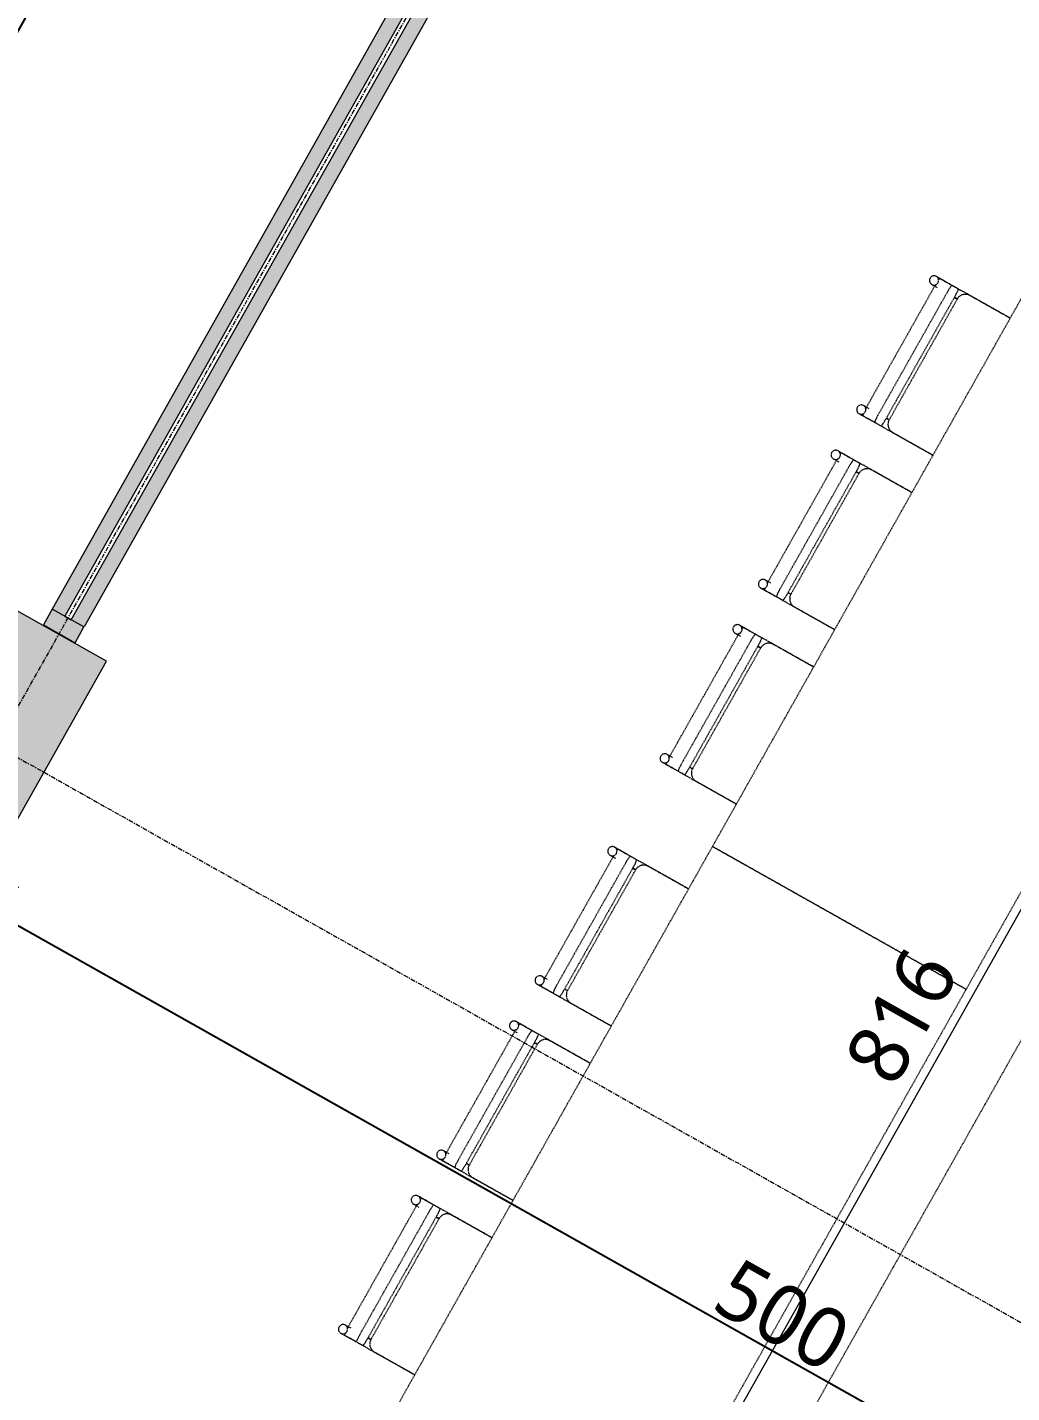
# Model space of a CAD drawing. Header units: millimetres. Extents: x 139864 to 546726, y 40253 to 3921401762.
# Drawn here: x 291846 to 294550, y 64397 to 68148 of the extents above; entities that cross this region are included whole.
import ezdxf

# ---------------------------------------------------------------- set-up
doc = ezdxf.new("R2010")
doc.units = ezdxf.units.MM
for name, pattern in [('Caché', [3, 2, -1]), ('Centre', [12.5, 2.5, -1.875, 6.25, -1.875]), ('Ligne de quadrillage', [22.225, 12.7, -3.175, 3.175, -3.175])]:
    doc.linetypes.add(name, pattern=pattern)
for name, color, linetype, lineweight in [('AS-20_AXES-ET-FILES', 12, 'Centre', 9), ('AS-22_MOYEN', 3, 'Continuous', 13), ('AS-23_FIN', 2, 'Continuous', 9), ('AS-24_TRES-FIN', 9, 'Continuous', 9), ('AS-26_STRUCTURE-BETON', 6, 'Continuous', 13), ('AS-30_COTE-1', 1, 'Continuous', 5), ('AS-40_MOBILIER', 9, 'Continuous', 9)]:
    doc.layers.add(name, color=color, linetype=linetype, lineweight=lineweight)
doc.styles.add('Trebuchet MS_2', font='trebuc.ttf', dxfattribs={"height": 165})
doc.dimstyles.new('Cotes_linéaires', dxfattribs={"dimscale": 304.8, "dimtxt": 170.1069, "dimasz": 0.615157, "dimexe": 0.492126, "dimexo": 0.0625, "dimgap": 0.049213, "dimtad": 1, "dimdec": 0, "dimlfac": 0.1, "dimzin": 0, "dimdsep": 46, "dimtxsty": 'Trebuchet MS_2', "dimblk1": 'OBLIQUE', "dimblk2": 'OBLIQUE', "dimsah": 1, "dimcen": 0.09, "dimdle": 0.246063, "dimazin": 0, "dimtfac": 1, "dimtdec": 4, "dimtix": 1, "dimtmove": 0, "dimatfit": 3, "dimfxl": 0, "dimtvp": 1, "dimtolj": 1, "dimtzin": 0, "dimarcsym": 0})

# ---------------------------------------------------------------- blocks, each defined once
blk = doc.blocks.new('Table de réunion - 01 - 20 personnes-9836185-12_ Niveau 12 -  BAT BUREAUX')
at = {"layer": 'AS-40_MOBILIER', "linetype": 'Caché'}
for p, q in [((-2416.2, 1133), (-2416.2, 1102.8)), ((-2390.8, 1115.1), (-2390.8, 1133)), ((-2009, 1133), (-2009, 1115.9)), ((-1983.6, 1102.8), (-1983.6, 1133)), ((-1866.2, 1133), (-1866.2, 1102.8)), ((-1840.8, 1115.1), (-1840.8, 1133)), ((-1459, 1133), (-1459, 1115.1)), ((-1433.6, 1102.8), (-1433.6, 1133)), ((-1316.2, 1133), (-1316.2, 1102.8)), ((-1290.8, 1115.1), (-1290.8, 1133)), ((-909, 1133), (-909, 1115.1)), ((-883.6, 1102.8), (-883.6, 1133)), ((-616.2, 1133), (-616.2, 1102.8)), ((-590.8, 1115.1), (-590.8, 1133)), ((-209, 1133), (-209, 1115.8)), ((-183.6, 1102.8), (-183.6, 1133)), ((-66.2, 1133), (-66.2, 1102.8)), ((-40.8, 1115.1), (-40.8, 1133)), ((341, 1133), (341, 1115.1)), ((366.4, 1102.8), (366.4, 1133)), ((483.8, 1133), (483.8, 1102.8)), ((509.2, 1115.1), (509.2, 1133)), ((891, 1133), (891, 1115.1)), ((916.4, 1102.8), (916.4, 1133)), ((-2415.9, 1121.4), (-2415.9, 1083.4)), ((-2415.9, 1100.3), (-2415.9, 1105.3)), ((-2390.5, 1123.6), (-2009.5, 1123.6)), ((-1984.1, 1083.4), (-1984.1, 1121.4)), ((-1983.9, 1105.6), (-1983.9, 1100)), ((-1865.9, 1121.4), (-1865.9, 1083.4)), ((-1865.9, 1100.3), (-1865.9, 1105.3)), ((-1840.5, 1123.6), (-1459.5, 1123.6)), ((-1434.1, 1083.4), (-1434.1, 1121.4)), ((-1433.9, 1105.6), (-1433.9, 1100)), ((-1315.9, 1121.4), (-1315.9, 1083.4)), ((-1315.9, 1100.3), (-1315.9, 1105.3)), ((-1290.5, 1123.6), (-909.5, 1123.6)), ((-884.1, 1083.4), (-884.1, 1121.4)), ((-883.9, 1105.6), (-883.9, 1100)), ((-615.9, 1121.4), (-615.9, 1083.4)), ((-615.9, 1100.3), (-615.9, 1105.3)), ((-590.5, 1123.6), (-209.5, 1123.6)), ((-184.1, 1083.4), (-184.1, 1121.4)), ((-183.9, 1105.6), (-183.9, 1100)), ((-65.9, 1121.4), (-65.9, 1083.4)), ((-65.9, 1100.3), (-65.9, 1105.3)), ((-40.5, 1123.6), (340.5, 1123.6)), ((365.9, 1083.4), (365.9, 1121.4)), ((366.1, 1105.6), (366.1, 1100)), ((484.1, 1121.4), (484.1, 1083.4)), ((484.1, 1100.3), (484.1, 1105.3)), ((509.5, 1123.6), (890.5, 1123.6)), ((915.9, 1083.4), (915.9, 1121.4)), ((916.1, 1105.6), (916.1, 1100)), ((-2416.2, 1052), (-2416.2, 900)), ((-2415.9, 1083.4), (-2415.9, 1063.5)), ((-2009.5, 1085.6), (-2390.5, 1085.6)), ((-2390.5, 1061.3), (-2009.5, 1061.3)), ((-2009.5, 1052.4), (-2390.5, 1052.4)), ((-1984.1, 1063.5), (-1984.1, 1083.4)), ((-1983.6, 900), (-1983.6, 1052)), ((-1866.2, 1052), (-1866.2, 900)), ((-1865.9, 1083.4), (-1865.9, 1063.5)), ((-1459.5, 1085.6), (-1840.5, 1085.6)), ((-1840.5, 1061.3), (-1459.5, 1061.3)), ((-1459.5, 1052.4), (-1840.5, 1052.4)), ((-1434.1, 1063.5), (-1434.1, 1083.4)), ((-1433.6, 900), (-1433.6, 1052)), ((-1316.2, 1052), (-1316.2, 900)), ((-1315.9, 1083.4), (-1315.9, 1063.5)), ((-909.5, 1085.6), (-1290.5, 1085.6)), ((-1290.5, 1061.3), (-909.5, 1061.3)), ((-909.5, 1052.4), (-1290.5, 1052.4)), ((-884.1, 1063.5), (-884.1, 1083.4)), ((-883.6, 900), (-883.6, 1052)), ((-616.2, 1052), (-616.2, 900)), ((-615.9, 1083.4), (-615.9, 1063.5)), ((-209.5, 1085.6), (-590.5, 1085.6)), ((-590.5, 1061.3), (-209.5, 1061.3)), ((-209.5, 1052.4), (-590.5, 1052.4)), ((-184.1, 1063.5), (-184.1, 1083.4)), ((-183.6, 900), (-183.6, 1052)), ((-66.2, 1052), (-66.2, 900)), ((-65.9, 1083.4), (-65.9, 1063.5)), ((340.5, 1085.6), (-40.5, 1085.6)), ((-40.5, 1061.3), (340.5, 1061.3)), ((340.5, 1052.4), (-40.5, 1052.4)), ((365.9, 1063.5), (365.9, 1083.4)), ((366.4, 900), (366.4, 1052)), ((483.8, 1052), (483.8, 900)), ((484.1, 1083.4), (484.1, 1063.5)), ((890.5, 1085.6), (509.5, 1085.6)), ((509.5, 1061.3), (890.5, 1061.3)), ((890.5, 1052.4), (509.5, 1052.4)), ((915.9, 1063.5), (915.9, 1083.4)), ((916.4, 900), (916.4, 1052)), ((-2415.9, 1027), (-2415.9, 900)), ((-1984.1, 900), (-1984.1, 1027)), ((-1865.9, 1027), (-1865.9, 900)), ((-1434.1, 900), (-1434.1, 1027)), ((-1315.9, 1027), (-1315.9, 900)), ((-884.1, 900), (-884.1, 1027)), ((-615.9, 1027), (-615.9, 900)), ((-184.1, 900), (-184.1, 1027)), ((-65.9, 1027), (-65.9, 900)), ((365.9, 900), (365.9, 1027)), ((484.1, 1027), (484.1, 900)), ((915.9, 900), (915.9, 1027)), ((-750, 900), (-2550, 900)), ((1050, 900), (-750, 900)), ((-750, 900), (-750, 100)), ((-750, 100), (-750, 900)), ((-2550, 100), (-750, 100)), ((-750, 100), (1050, 100)), ((-750, -100), (-2550, -100))]:
    blk.add_line(p, q, dxfattribs=at)
at = {"layer": 'AS-40_MOBILIER', "linetype": 'Caché', "flags": 128}
for points in [[(-2416.2, 1052), (-2416.2, 1054), (-2416.2, 1056.1), (-2416.2, 1058.1), (-2416.2, 1060.1), (-2416.2, 1062.1), (-2416.2, 1064.1), (-2416.2, 1066), (-2416.2, 1068), (-2416.2, 1069.9), (-2416.2, 1071.8), (-2416.2, 1073.6), (-2416.2, 1075.5), (-2416.2, 1077.2), (-2416.2, 1079), (-2416.2, 1080.7), (-2416.2, 1082.3), (-2416.2, 1084), (-2416.2, 1085.5), (-2416.2, 1087), (-2416.2, 1088.5), (-2416.2, 1089.8), (-2416.2, 1091.2), (-2416.2, 1092.4), (-2416.2, 1093.6), (-2416.2, 1094.8), (-2416.2, 1095.8), (-2416.2, 1096.8), (-2416.2, 1097.7), (-2416.2, 1098.6), (-2416.2, 1099.4), (-2416.2, 1100.1), (-2416.2, 1100.7), (-2416.2, 1101.2), (-2416.2, 1101.7), (-2416.2, 1102.1), (-2416.2, 1102.4), (-2416.2, 1102.6), (-2416.2, 1102.7), (-2416.2, 1102.8), (-2416.2, 1102.8)], [(-1983.6, 1102.8), (-1983.6, 1102.8), (-1983.6, 1102.6), (-1983.6, 1102.4), (-1983.6, 1102.2), (-1983.6, 1101.8), (-1983.6, 1101.4), (-1983.6, 1100.8), (-1983.6, 1100.2), (-1983.6, 1099.6), (-1983.6, 1098.8), (-1983.6, 1098), (-1983.6, 1097.1), (-1983.6, 1096.1), (-1983.6, 1095), (-1983.6, 1093.9), (-1983.6, 1092.8), (-1983.6, 1091.5), (-1983.6, 1090.2), (-1983.6, 1088.8), (-1983.6, 1087.4), (-1983.6, 1085.9), (-1983.6, 1084.4), (-1983.6, 1082.8), (-1983.6, 1081.1), (-1983.6, 1079.5), (-1983.6, 1077.7), (-1983.6, 1076), (-1983.6, 1074.1), (-1983.6, 1072.3), (-1983.6, 1070.4), (-1983.6, 1068.5), (-1983.6, 1066.6), (-1983.6, 1064.6), (-1983.6, 1062.6), (-1983.6, 1060.6), (-1983.6, 1058.6), (-1983.6, 1056.6), (-1983.6, 1054.6), (-1983.6, 1052.6), (-1983.6, 1052)], [(-1866.2, 1052), (-1866.2, 1054), (-1866.2, 1056.1), (-1866.2, 1058.1), (-1866.2, 1060.1), (-1866.2, 1062.1), (-1866.2, 1064.1), (-1866.2, 1066), (-1866.2, 1068), (-1866.2, 1069.9), (-1866.2, 1071.8), (-1866.2, 1073.6), (-1866.2, 1075.5), (-1866.2, 1077.2), (-1866.2, 1079), (-1866.2, 1080.7), (-1866.2, 1082.3), (-1866.2, 1084), (-1866.2, 1085.5), (-1866.2, 1087), (-1866.2, 1088.5), (-1866.2, 1089.8), (-1866.2, 1091.2), (-1866.2, 1092.4), (-1866.2, 1093.6), (-1866.2, 1094.8), (-1866.2, 1095.8), (-1866.2, 1096.8), (-1866.2, 1097.7), (-1866.2, 1098.6), (-1866.2, 1099.4), (-1866.2, 1100.1), (-1866.2, 1100.7), (-1866.2, 1101.2), (-1866.2, 1101.7), (-1866.2, 1102.1), (-1866.2, 1102.4), (-1866.2, 1102.6), (-1866.2, 1102.7), (-1866.2, 1102.8), (-1866.2, 1102.8)], [(-1433.6, 1102.8), (-1433.6, 1102.8), (-1433.6, 1102.6), (-1433.6, 1102.4), (-1433.6, 1102.2), (-1433.6, 1101.8), (-1433.6, 1101.4), (-1433.6, 1100.8), (-1433.6, 1100.2), (-1433.6, 1099.6), (-1433.6, 1098.8), (-1433.6, 1098), (-1433.6, 1097.1), (-1433.6, 1096.1), (-1433.6, 1095), (-1433.6, 1093.9), (-1433.6, 1092.8), (-1433.6, 1091.5), (-1433.6, 1090.2), (-1433.6, 1088.8), (-1433.6, 1087.4), (-1433.6, 1085.9), (-1433.6, 1084.4), (-1433.6, 1082.8), (-1433.6, 1081.1), (-1433.6, 1079.5), (-1433.6, 1077.7), (-1433.6, 1076), (-1433.6, 1074.1), (-1433.6, 1072.3), (-1433.6, 1070.4), (-1433.6, 1068.5), (-1433.6, 1066.6), (-1433.6, 1064.6), (-1433.6, 1062.6), (-1433.6, 1060.6), (-1433.6, 1058.6), (-1433.6, 1056.6), (-1433.6, 1054.6), (-1433.6, 1052.6), (-1433.6, 1052)], [(-1316.2, 1052), (-1316.2, 1054), (-1316.2, 1056.1), (-1316.2, 1058.1), (-1316.2, 1060.1), (-1316.2, 1062.1), (-1316.2, 1064.1), (-1316.2, 1066), (-1316.2, 1068), (-1316.2, 1069.9), (-1316.2, 1071.8), (-1316.2, 1073.6), (-1316.2, 1075.5), (-1316.2, 1077.2), (-1316.2, 1079), (-1316.2, 1080.7), (-1316.2, 1082.3), (-1316.2, 1084), (-1316.2, 1085.5), (-1316.2, 1087), (-1316.2, 1088.5), (-1316.2, 1089.8), (-1316.2, 1091.2), (-1316.2, 1092.4), (-1316.2, 1093.6), (-1316.2, 1094.8), (-1316.2, 1095.8), (-1316.2, 1096.8), (-1316.2, 1097.7), (-1316.2, 1098.6), (-1316.2, 1099.4), (-1316.2, 1100.1), (-1316.2, 1100.7), (-1316.2, 1101.2), (-1316.2, 1101.7), (-1316.2, 1102.1), (-1316.2, 1102.4), (-1316.2, 1102.6), (-1316.2, 1102.7), (-1316.2, 1102.8), (-1316.2, 1102.8)], [(-883.6, 1102.8), (-883.6, 1102.8), (-883.6, 1102.6), (-883.6, 1102.4), (-883.6, 1102.2), (-883.6, 1101.8), (-883.6, 1101.4), (-883.6, 1100.8), (-883.6, 1100.2), (-883.6, 1099.6), (-883.6, 1098.8), (-883.6, 1098), (-883.6, 1097.1), (-883.6, 1096.1), (-883.6, 1095), (-883.6, 1093.9), (-883.6, 1092.8), (-883.6, 1091.5), (-883.6, 1090.2), (-883.6, 1088.8), (-883.6, 1087.4), (-883.6, 1085.9), (-883.6, 1084.4), (-883.6, 1082.8), (-883.6, 1081.1), (-883.6, 1079.5), (-883.6, 1077.7), (-883.6, 1076), (-883.6, 1074.1), (-883.6, 1072.3), (-883.6, 1070.4), (-883.6, 1068.5), (-883.6, 1066.6), (-883.6, 1064.6), (-883.6, 1062.6), (-883.6, 1060.6), (-883.6, 1058.6), (-883.6, 1056.6), (-883.6, 1054.6), (-883.6, 1052.6), (-883.6, 1052)], [(-616.2, 1052), (-616.2, 1054), (-616.2, 1056.1), (-616.2, 1058.1), (-616.2, 1060.1), (-616.2, 1062.1), (-616.2, 1064.1), (-616.2, 1066), (-616.2, 1068), (-616.2, 1069.9), (-616.2, 1071.8), (-616.2, 1073.6), (-616.2, 1075.5), (-616.2, 1077.2), (-616.2, 1079), (-616.2, 1080.7), (-616.2, 1082.3), (-616.2, 1084), (-616.2, 1085.5), (-616.2, 1087), (-616.2, 1088.5), (-616.2, 1089.8), (-616.2, 1091.2), (-616.2, 1092.4), (-616.2, 1093.6), (-616.2, 1094.8), (-616.2, 1095.8), (-616.2, 1096.8), (-616.2, 1097.7), (-616.2, 1098.6), (-616.2, 1099.4), (-616.2, 1100.1), (-616.2, 1100.7), (-616.2, 1101.2), (-616.2, 1101.7), (-616.2, 1102.1), (-616.2, 1102.4), (-616.2, 1102.6), (-616.2, 1102.7), (-616.2, 1102.8), (-616.2, 1102.8)], [(-183.6, 1102.8), (-183.6, 1102.8), (-183.6, 1102.6), (-183.6, 1102.4), (-183.6, 1102.2), (-183.6, 1101.8), (-183.6, 1101.4), (-183.6, 1100.8), (-183.6, 1100.2), (-183.6, 1099.6), (-183.6, 1098.8), (-183.6, 1098), (-183.6, 1097.1), (-183.6, 1096.1), (-183.6, 1095), (-183.6, 1093.9), (-183.6, 1092.8), (-183.6, 1091.5), (-183.6, 1090.2), (-183.6, 1088.8), (-183.6, 1087.4), (-183.6, 1085.9), (-183.6, 1084.4), (-183.6, 1082.8), (-183.6, 1081.1), (-183.6, 1079.5), (-183.6, 1077.7), (-183.6, 1076), (-183.6, 1074.1), (-183.6, 1072.3), (-183.6, 1070.4), (-183.6, 1068.5), (-183.6, 1066.6), (-183.6, 1064.6), (-183.6, 1062.6), (-183.6, 1060.6), (-183.6, 1058.6), (-183.6, 1056.6), (-183.6, 1054.6), (-183.6, 1052.6), (-183.6, 1052)], [(-66.2, 1052), (-66.2, 1054), (-66.2, 1056.1), (-66.2, 1058.1), (-66.2, 1060.1), (-66.2, 1062.1), (-66.2, 1064.1), (-66.2, 1066), (-66.2, 1068), (-66.2, 1069.9), (-66.2, 1071.8), (-66.2, 1073.6), (-66.2, 1075.5), (-66.2, 1077.2), (-66.2, 1079), (-66.2, 1080.7), (-66.2, 1082.3), (-66.2, 1084), (-66.2, 1085.5), (-66.2, 1087), (-66.2, 1088.5), (-66.2, 1089.8), (-66.2, 1091.2), (-66.2, 1092.4), (-66.2, 1093.6), (-66.2, 1094.8), (-66.2, 1095.8), (-66.2, 1096.8), (-66.2, 1097.7), (-66.2, 1098.6), (-66.2, 1099.4), (-66.2, 1100.1), (-66.2, 1100.7), (-66.2, 1101.2), (-66.2, 1101.7), (-66.2, 1102.1), (-66.2, 1102.4), (-66.2, 1102.6), (-66.2, 1102.7), (-66.2, 1102.8), (-66.2, 1102.8)], [(366.4, 1102.8), (366.4, 1102.8), (366.4, 1102.6), (366.4, 1102.4), (366.4, 1102.2), (366.4, 1101.8), (366.4, 1101.4), (366.4, 1100.8), (366.4, 1100.2), (366.4, 1099.6), (366.4, 1098.8), (366.4, 1098), (366.4, 1097.1), (366.4, 1096.1), (366.4, 1095), (366.4, 1093.9), (366.4, 1092.8), (366.4, 1091.5), (366.4, 1090.2), (366.4, 1088.8), (366.4, 1087.4), (366.4, 1085.9), (366.4, 1084.4), (366.4, 1082.8), (366.4, 1081.1), (366.4, 1079.5), (366.4, 1077.7), (366.4, 1076), (366.4, 1074.1), (366.4, 1072.3), (366.4, 1070.4), (366.4, 1068.5), (366.4, 1066.6), (366.4, 1064.6), (366.4, 1062.6), (366.4, 1060.6), (366.4, 1058.6), (366.4, 1056.6), (366.4, 1054.6), (366.4, 1052.6), (366.4, 1052)], [(483.8, 1052), (483.8, 1054), (483.8, 1056.1), (483.8, 1058.1), (483.8, 1060.1), (483.8, 1062.1), (483.8, 1064.1), (483.8, 1066), (483.8, 1068), (483.8, 1069.9), (483.8, 1071.8), (483.8, 1073.6), (483.8, 1075.5), (483.8, 1077.2), (483.8, 1079), (483.8, 1080.7), (483.8, 1082.3), (483.8, 1084), (483.8, 1085.5), (483.8, 1087), (483.8, 1088.5), (483.8, 1089.8), (483.8, 1091.2), (483.8, 1092.4), (483.8, 1093.6), (483.8, 1094.8), (483.8, 1095.8), (483.8, 1096.8), (483.8, 1097.7), (483.8, 1098.6), (483.8, 1099.4), (483.8, 1100.1), (483.8, 1100.7), (483.8, 1101.2), (483.8, 1101.7), (483.8, 1102.1), (483.8, 1102.4), (483.8, 1102.6), (483.8, 1102.7), (483.8, 1102.8), (483.8, 1102.8)], [(916.4, 1102.8), (916.4, 1102.8), (916.4, 1102.6), (916.4, 1102.4), (916.4, 1102.2), (916.4, 1101.8), (916.4, 1101.4), (916.4, 1100.8), (916.4, 1100.2), (916.4, 1099.6), (916.4, 1098.8), (916.4, 1098), (916.4, 1097.1), (916.4, 1096.1), (916.4, 1095), (916.4, 1093.9), (916.4, 1092.8), (916.4, 1091.5), (916.4, 1090.2), (916.4, 1088.8), (916.4, 1087.4), (916.4, 1085.9), (916.4, 1084.4), (916.4, 1082.8), (916.4, 1081.1), (916.4, 1079.5), (916.4, 1077.7), (916.4, 1076), (916.4, 1074.1), (916.4, 1072.3), (916.4, 1070.4), (916.4, 1068.5), (916.4, 1066.6), (916.4, 1064.6), (916.4, 1062.6), (916.4, 1060.6), (916.4, 1058.6), (916.4, 1056.6), (916.4, 1054.6), (916.4, 1052.6), (916.4, 1052)], [(-2390.8, 1060.6), (-2390.8, 1058.6), (-2390.8, 1056.6), (-2390.8, 1054.6), (-2390.8, 1052.6)], [(-2390.5, 1052.4), (-2390.5, 1053.9), (-2390.4, 1055.4), (-2390.2, 1057), (-2390, 1058.5), (-2389.7, 1060), (-2389.4, 1061.3)], [(-2010.6, 1061.3), (-2010.3, 1060.4), (-2010.1, 1058.9), (-2009.8, 1057.4), (-2009.7, 1055.9), (-2009.5, 1054.3), (-2009.5, 1052.8), (-2009.5, 1052.4)], [(-2009, 1052.1), (-2009, 1054), (-2009, 1056.1), (-2009, 1058.1), (-2009, 1060.1), (-2009, 1061.3)], [(-1840.8, 1060.6), (-1840.8, 1058.6), (-1840.8, 1056.6), (-1840.8, 1054.6), (-1840.8, 1052.6)], [(-1840.5, 1052.4), (-1840.5, 1053.9), (-1840.4, 1055.4), (-1840.2, 1057), (-1840, 1058.5), (-1839.7, 1060), (-1839.4, 1061.3)], [(-1460.6, 1061.3), (-1460.3, 1060.4), (-1460.1, 1058.9), (-1459.8, 1057.4), (-1459.7, 1055.9), (-1459.5, 1054.3), (-1459.5, 1052.8), (-1459.5, 1052.4)], [(-1459, 1052.1), (-1459, 1054), (-1459, 1056.1), (-1459, 1058.1), (-1459, 1060.1), (-1459, 1061.3)], [(-1290.8, 1060.6), (-1290.8, 1058.6), (-1290.8, 1056.6), (-1290.8, 1054.6), (-1290.8, 1052.6)], [(-1290.5, 1052.4), (-1290.5, 1053.9), (-1290.4, 1055.4), (-1290.2, 1057), (-1290, 1058.5), (-1289.7, 1060), (-1289.4, 1061.3)], [(-910.6, 1061.3), (-910.3, 1060.4), (-910.1, 1058.9), (-909.8, 1057.4), (-909.7, 1055.9), (-909.5, 1054.3), (-909.5, 1052.8), (-909.5, 1052.4)], [(-909, 1052.1), (-909, 1054), (-909, 1056.1), (-909, 1058.1), (-909, 1060.1), (-909, 1061.3)], [(-590.8, 1060.6), (-590.8, 1058.6), (-590.8, 1056.6), (-590.8, 1054.6), (-590.8, 1052.6)], [(-590.5, 1052.4), (-590.5, 1053.9), (-590.4, 1055.4), (-590.2, 1057), (-590, 1058.5), (-589.7, 1060), (-589.4, 1061.3)], [(-210.6, 1061.3), (-210.3, 1060.4), (-210.1, 1058.9), (-209.8, 1057.4), (-209.7, 1055.9), (-209.5, 1054.3), (-209.5, 1052.8), (-209.5, 1052.4)], [(-209, 1052.1), (-209, 1054), (-209, 1056.1), (-209, 1058.1), (-209, 1060.1), (-209, 1061.3)], [(-40.8, 1060.6), (-40.8, 1058.6), (-40.8, 1056.6), (-40.8, 1054.6), (-40.8, 1052.6)], [(-40.5, 1052.4), (-40.5, 1053.9), (-40.4, 1055.4), (-40.2, 1057), (-40, 1058.5), (-39.7, 1060), (-39.4, 1061.3)], [(339.4, 1061.3), (339.7, 1060.4), (339.9, 1058.9), (340.2, 1057.4), (340.3, 1055.9), (340.5, 1054.3), (340.5, 1052.8), (340.5, 1052.4)], [(341, 1052.1), (341, 1054), (341, 1056.1), (341, 1058.1), (341, 1060.1), (341, 1061.3)], [(509.2, 1060.6), (509.2, 1058.6), (509.2, 1056.6), (509.2, 1054.6), (509.2, 1052.6)], [(509.5, 1052.4), (509.5, 1053.9), (509.6, 1055.4), (509.8, 1057), (510, 1058.5), (510.3, 1060), (510.6, 1061.3)], [(889.4, 1061.3), (889.7, 1060.4), (889.9, 1058.9), (890.2, 1057.4), (890.3, 1055.9), (890.5, 1054.3), (890.5, 1052.8), (890.5, 1052.4)], [(891, 1052.1), (891, 1054), (891, 1056.1), (891, 1058.1), (891, 1060.1), (891, 1061.3)]]:
    blk.add_lwpolyline(points, dxfattribs=at)
at = {"layer": 'AS-40_MOBILIER', "linetype": 'Caché'}
for centre, start, end in [((-2390.5, 1027), 90, 180), ((-2009.5, 1027), 0, 90), ((-1840.5, 1027), 90, 180), ((-1459.5, 1027), 0, 90), ((-1290.5, 1027), 90, 180), ((-909.5, 1027), 0, 90), ((-590.5, 1027), 90, 180), ((-209.5, 1027), 0, 90), ((-40.5, 1027), 90, 180), ((340.5, 1027), 0, 90), ((509.5, 1027), 90, 180), ((890.5, 1027), 0, 90)]:
    blk.add_arc(centre, 25.4, start, end, dxfattribs=at)
for centre, major_axis, ratio, start_param, end_param in [((-2403.5, 1133), (12.7, 0), 0.996195, 1.570796, 4.712389), ((-2403.5, 1133), (12.7, 0), 0.996195, 4.712389, 7.853982), ((-1996.3, 1133), (12.7, 0), 0.996195, 1.570796, 4.712389), ((-1996.3, 1133), (-12.7, 0), 0.996195, 1.570796, 4.712389), ((-1853.5, 1133), (12.7, 0), 0.996195, 1.570796, 4.712389), ((-1853.5, 1133), (12.7, 0), 0.996195, 4.712389, 7.853982), ((-1446.3, 1133), (12.7, 0), 0.996195, 1.570796, 4.712389), ((-1446.3, 1133), (-12.7, 0), 0.996195, 1.570796, 4.712389), ((-1303.5, 1133), (12.7, 0), 0.996195, 1.570796, 4.712389), ((-1303.5, 1133), (-12.7, 0), 0.996195, 1.570796, 4.712389), ((-896.3, 1133), (12.7, 0), 0.996195, 1.570796, 4.712389), ((-896.3, 1133), (-12.7, 0), 0.996195, 1.570796, 4.712389), ((-603.5, 1133), (12.7, 0), 0.996195, 1.570796, 4.712389), ((-603.5, 1133), (-12.7, 0), 0.996195, 1.570796, 4.712389), ((-196.3, 1133), (12.7, 0), 0.996195, 1.570796, 4.712389), ((-196.3, 1133), (-12.7, 0), 0.996195, 1.570796, 4.712389), ((-53.5, 1133), (12.7, 0), 0.996195, 1.570796, 4.712389), ((-53.5, 1133), (-12.7, 0), 0.996195, 1.570796, 4.712389), ((353.7, 1133), (12.7, 0), 0.996195, 1.570796, 4.712389), ((353.7, 1133), (-12.7, 0), 0.996195, 1.570796, 4.712389), ((496.5, 1133), (-12.7, 0), 0.996195, 4.712389, 7.853982), ((496.5, 1133), (-12.7, 0), 0.996195, 1.570796, 4.712389), ((903.7, 1133), (-12.7, 0), 0.996195, 4.712389, 7.853982), ((903.7, 1133), (12.7, 0), 0.996195, 4.712389, 7.853982), ((-2390.5, 1121.4), (25.4, 0), 0.087156, 2.560079, 3.141593), ((-2390.5, 1121.4), (25.4, 0), 0.087156, 1.570796, 1.776464), ((-2009.5, 1121.4), (25.4, 0), 0.087156, 1.35463, 1.570796), ((-2009.5, 1121.4), (25.4, 0), 0.087156, 0, 0.523599), ((-1840.5, 1121.4), (25.4, 0), 0.087156, 2.560079, 3.141593), ((-1840.5, 1121.4), (25.4, 0), 0.087156, 1.570796, 1.776464), ((-1459.5, 1121.4), (25.4, 0), 0.087156, 1.35463, 1.570796), ((-1459.5, 1121.4), (25.4, 0), 0.087156, 0, 0.523599), ((-1290.5, 1121.4), (25.4, 0), 0.087156, 2.560079, 3.141593), ((-1290.5, 1121.4), (25.4, 0), 0.087156, 1.570796, 1.776464), ((-909.5, 1121.4), (25.4, 0), 0.087156, 1.35463, 1.570796), ((-909.5, 1121.4), (25.4, 0), 0.087156, 0, 0.523599), ((-590.5, 1121.4), (-25.4, 0), 0.087156, 5.701672, 6.283185), ((-590.5, 1121.4), (25.4, 0), 0.087156, 1.570796, 1.776464), ((-209.5, 1121.4), (-25.4, 0), 0.087156, 4.496222, 4.712389), ((-209.5, 1121.4), (25.4, 0), 0.087156, 0, 0.523599), ((-40.5, 1121.4), (-25.4, 0), 0.087156, 5.701672, 6.283185), ((-40.5, 1121.4), (25.4, 0), 0.087156, 1.570796, 1.776464), ((340.5, 1121.4), (-25.4, 0), 0.087156, 4.496222, 4.712389), ((340.5, 1121.4), (25.4, 0), 0.087156, 0, 0.523599), ((509.5, 1121.4), (-25.4, 0), 0.087156, 5.701672, 6.283185), ((509.5, 1121.4), (25.4, 0), 0.087156, 1.570796, 1.776464), ((890.5, 1121.4), (25.4, 0), 0.087156, 1.35463, 1.570796), ((890.5, 1121.4), (25.4, 0), 0.087156, 0, 0.523599), ((-2390.5, 1083.4), (25.4, 0), 0.087156, 1.570796, 3.141593), ((-2390.5, 1063.5), (-25.4, 0), 0.087156, 0, 1.570796), ((-2009.5, 1083.4), (25.4, 0), 0.087156, 0, 1.570796), ((-2009.5, 1063.5), (-25.4, 0), 0.087156, 1.570796, 3.141593), ((-1840.5, 1083.4), (25.4, 0), 0.087156, 1.570796, 3.141593), ((-1840.5, 1063.5), (-25.4, 0), 0.087156, 0, 1.570796), ((-1459.5, 1083.4), (25.4, 0), 0.087156, 0, 1.570796), ((-1459.5, 1063.5), (-25.4, 0), 0.087156, 1.570796, 3.141593), ((-1290.5, 1083.4), (25.4, 0), 0.087156, 1.570796, 3.141593), ((-1290.5, 1063.5), (-25.4, 0), 0.087156, 0, 1.570796), ((-909.5, 1083.4), (-25.4, 0), 0.087156, 3.141593, 4.712389), ((-909.5, 1063.5), (-25.4, 0), 0.087156, 1.570796, 3.141593), ((-590.5, 1083.4), (-25.4, 0), 0.087156, 4.712389, 6.283185), ((-590.5, 1063.5), (-25.4, 0), 0.087156, 0, 1.570796), ((-209.5, 1083.4), (-25.4, 0), 0.087156, 3.141593, 4.712389), ((-209.5, 1063.5), (-25.4, 0), 0.087156, 1.570796, 3.141593), ((-40.5, 1083.4), (-25.4, 0), 0.087156, 4.712389, 6.283185), ((-40.5, 1063.5), (-25.4, 0), 0.087156, 0, 1.570796), ((340.5, 1083.4), (-25.4, 0), 0.087156, 3.141593, 4.712389), ((340.5, 1063.5), (-25.4, 0), 0.087156, 1.570796, 3.141593), ((509.5, 1083.4), (-25.4, 0), 0.087156, 4.712389, 6.283185), ((509.5, 1063.5), (-25.4, 0), 0.087156, 0, 1.570796), ((890.5, 1083.4), (-25.4, 0), 0.087156, 3.141593, 4.712389), ((890.5, 1063.5), (-25.4, 0), 0.087156, 1.570796, 3.141593)]:
    blk.add_ellipse(centre, major_axis=major_axis, ratio=ratio, start_param=start_param, end_param=end_param, dxfattribs=at)
for points in [[(-2416, 1100.6), (-2416, 1100.7), (-2416.1, 1101.2), (-2416.2, 1102.7), (-2416.1, 1104.1), (-2416, 1105)], [(-1983.8, 1105), (-1983.7, 1104.9), (-1983.7, 1104.4), (-1983.5, 1102.9), (-1983.6, 1101.5), (-1983.8, 1100.6)], [(-1866, 1100.6), (-1866, 1100.7), (-1866.1, 1101.2), (-1866.2, 1102.7), (-1866.1, 1104.1), (-1866, 1105)], [(-1433.8, 1105), (-1433.7, 1104.9), (-1433.7, 1104.4), (-1433.5, 1102.9), (-1433.6, 1101.5), (-1433.8, 1100.6)], [(-1316, 1100.6), (-1316, 1100.7), (-1316.1, 1101.2), (-1316.2, 1102.7), (-1316.1, 1104.1), (-1316, 1105)], [(-883.8, 1105), (-883.7, 1104.9), (-883.7, 1104.4), (-883.5, 1102.9), (-883.6, 1101.5), (-883.8, 1100.6)], [(-616, 1100.6), (-616, 1100.7), (-616.1, 1101.2), (-616.2, 1102.7), (-616.1, 1104.1), (-616, 1105)], [(-183.8, 1105), (-183.7, 1104.9), (-183.7, 1104.4), (-183.5, 1102.9), (-183.6, 1101.5), (-183.8, 1100.6)], [(-66, 1100.6), (-66, 1100.7), (-66.1, 1101.2), (-66.2, 1102.7), (-66.1, 1104.1), (-66, 1105)], [(366.2, 1105), (366.3, 1104.9), (366.3, 1104.4), (366.5, 1102.9), (366.4, 1101.5), (366.2, 1100.6)], [(484, 1100.6), (484, 1100.7), (483.9, 1101.2), (483.8, 1102.7), (483.9, 1104.1), (484, 1105)], [(916.2, 1105), (916.3, 1104.9), (916.3, 1104.4), (916.5, 1102.9), (916.4, 1101.5), (916.2, 1100.6)]]:
    blk.add_open_spline(points, degree=3, knots=[-0.5555556, -0.5555556, -0.5555556, -0.5555556, -0.5486111, -0.5138889, -0.4444444, -0.4444444, -0.4444444, -0.4444444], dxfattribs=at)
blk = doc.blocks.new('Meneau rectangulaire - 100 x 25mm-10211878-12_ Niveau 12 -  BAT BUREAUX')
at = {"layer": 'AS-23_FIN'}
blk.add_hatch(color=256, dxfattribs=at).paths.add_polyline_path([(0, 50), (-50, 50), (-50, -50), (0, -50)], flags=0)
at = {"layer": 'AS-22_MOYEN'}
for p, q in [((0, 50), (-50, 50)), ((-50, 50), (-50, -50)), ((0, -50), (0, 50)), ((-50, -50), (0, -50))]:
    blk.add_line(p, q, dxfattribs=at)
blk = doc.blocks.new('Meneau rectangulaire - 100 x 25mm-10180427-12_ Niveau 12 -  BAT BUREAUX')
at = {"layer": 'AS-23_FIN'}
h = blk.add_hatch(color=256, dxfattribs=at)
h.paths.add_polyline_path([(547018.3, 66500.9), (549075.6, 70152.9), (549040.8, 70172.5), (546983.4, 66520.5)], flags=0)
h.paths.add_polyline_path([(546966, 66530.3), (549023.3, 70182.3), (548988.5, 70202), (546931.1, 66550)], flags=0)
for p, q in [((548988.5, 70202), (546931.1, 66550)), ((549075.6, 70152.9), (547018.3, 66500.9))]:
    blk.add_line(p, q, dxfattribs=at)
blk = doc.blocks.new('_Oblique')
at = {"color": 0, "linetype": 'ByBlock', "lineweight": -2}
blk.add_line((-0.5, -0.5), (0.5, 0.5), dxfattribs=at)
blk = doc.blocks.new('DIMBLOCK62-12_ Niveau 12 -  BAT BUREAUX')
at = {"layer": 'AS-30_COTE-1', "color": 0, "lineweight": -2, "transparency": 16777216}
for p, q in [((291101.6, 66862.2), (293284.8, 70737.6)), ((293296.7, 70644.8), (293117.3, 70745.9)), ((291187.1, 66900.1), (291007.7, 67001.2))]:
    blk.add_line(p, q, dxfattribs=at)
at = {"layer": 'Defpoints', "color": 0, "transparency": 16777216}
for p in [(293248, 70672.2), (293313.3, 70635.4), (291203.7, 66890.7)]:
    blk.add_point(p, dxfattribs=at)
at = {"layer": 'AS-30_COTE-1', "color": 0, "lineweight": -2, "transparency": 16777216, "xscale": 187.5, "yscale": 187.5, "zscale": 187.5}
for p, rotation in [((293248, 70672.2), 60.60515023088664), ((291138.4, 66927.5), 240.6051502308866)]:
    blk.add_blockref('_Oblique', p, dxfattribs=dict(at, rotation=rotation))
at = {"layer": 'AS-30_COTE-1', "color": 0, "transparency": 16777216, "insert": (292107, 68848.5), "char_height": 165, "width": 435.935, "attachment_point": 5, "rotation": 60.6052, "style": 'Trebuchet MS_2'}
blk.add_mtext('\\A1;430', dxfattribs=at)
blk = doc.blocks.new('DIMBLOCK121-12_ Niveau 12 -  BAT BUREAUX')
at = {"layer": 'AS-30_COTE-1', "color": 0, "lineweight": -2, "transparency": 16777216}
for p, q in [((291720.8, 65799.1), (291619.8, 65619.7)), ((296115, 63259.4), (291628, 65787.2)), ((296077.1, 63345), (295976.1, 63165.6))]:
    blk.add_line(p, q, dxfattribs=at)
at = {"layer": 'Defpoints', "color": 0, "transparency": 16777216}
for p in [(291730.2, 65815.7), (291693.4, 65750.4), (296086.5, 63361.6)]:
    blk.add_point(p, dxfattribs=at)
at = {"layer": 'AS-30_COTE-1', "color": 0, "lineweight": -2, "transparency": 16777216, "xscale": 187.5, "yscale": 187.5, "zscale": 187.5}
for p, rotation in [((291693.4, 65750.4), 150.605150230895), ((296049.7, 63296.2), 330.605150230895)]:
    blk.add_blockref('_Oblique', p, dxfattribs=dict(at, rotation=rotation))
at = {"layer": 'AS-30_COTE-1', "color": 0, "transparency": 16777216, "insert": (293920.1, 64609.5), "char_height": 165, "width": 435.935, "attachment_point": 5, "rotation": 330.6052, "style": 'Trebuchet MS_2'}
blk.add_mtext('\\A1;500', dxfattribs=at)

msp = doc.modelspace()

# ---------------------------------------------------------------- hatches: boundary and pattern name
at = {"layer": 'AS-24_TRES-FIN'}
msp.add_hatch(color=256, dxfattribs=at).paths.add_polyline_path([(291719.49723, 65796.72833), (292063.07504, 66406.60888), (291801.69766, 66553.85651), (291458.11985, 65943.97596)], flags=0)

# ---------------------------------------------------------------- linework, layer by layer
at = {"layer": 'AS-20_AXES-ET-FILES', "linetype": 'Ligne de quadrillage', "lineweight": 5}
for p, q in [((287534.84538, 58674.2142), (303391.08241, 86820.41692)), ((285288.80929, 69821.19123), (308206.4992, 56910.45058))]:
    msp.add_line(p, q, dxfattribs=at)
at = {"layer": 'AS-26_STRUCTURE-BETON'}
for p, q in [((294006.49179, 70182.32446), (291949.13558, 66530.33789)), ((291966.56074, 66520.52138), (294023.91694, 70172.50795)), ((291949.13558, 66530.33789), (291966.56074, 66520.52138))]:
    msp.add_line(p, q, dxfattribs=at)
at = {"layer": 'AS-26_STRUCTURE-BETON', "lineweight": 9}
for p, q in [((292063.07504, 66406.60888), (291801.69766, 66553.85651)), ((291719.49723, 65796.72833), (292063.07504, 66406.60888))]:
    msp.add_line(p, q, dxfattribs=at)
at = {"layer": 'AS-30_COTE-1'}
msp.add_line((292367.9827, 61806.61526), (296371.23475, 68912.73656), dxfattribs=at)

# ---------------------------------------------------------------- block references
at = {"layer": 'AS-23_FIN'}
msp.add_blockref('Meneau rectangulaire - 100 x 25mm-10180427-12_ Niveau 12 -  BAT BUREAUX', (-255016.84136, 0), dxfattribs=at)
at = {"layer": 'AS-23_FIN', "rotation": 240.6051502309841}
msp.add_blockref('Meneau rectangulaire - 100 x 25mm-10211878-12_ Niveau 12 -  BAT BUREAUX', (291933.30689, 66481.86674), dxfattribs=at)
at = {"layer": 'AS-40_MOBILIER', "linetype": 'Caché', "rotation": 60.60515023098336}
msp.add_blockref('Table de réunion - 01 - 20 personnes-9836185-12_ Niveau 12 -  BAT BUREAUX', (294879.79951, 66109.34137), dxfattribs=at)

# ---------------------------------------------------------------- texts
at = {"layer": 'AS-30_COTE-1', "insert": (294083.43725, 65312.41168), "char_height": 165, "width": 435.9349698, "attachment_point": 1, "rotation": 60.60515023, "line_spacing_factor": 1.048425, "style": 'Trebuchet MS_2'}
msp.add_mtext('816', dxfattribs=at)

# ---------------------------------------------------------------- dimensions: what is measured, and where the dimension line sits
at = {"layer": 'AS-30_COTE-1'}
for base, p1, p2, angle, override, picture, middle in [((293247.95915, 70672.24205), (291203.7171, 66890.73043), (293313.30349, 70635.43014), 60.60515023, {"dimpost": '<>', "dimfxl": 4298.038006}, 'DIMBLOCK62-12_ Niveau 12 -  BAT BUREAUX', (292106.95982, 68848.45664)), ((291693.38442, 65750.37582), (296086.486, 63361.59296), (291730.19633, 65815.72016), 330.60515023, {"dimpost": '<>', "dimfxl": 5000}, 'DIMBLOCK121-12_ Niveau 12 -  BAT BUREAUX', (293920.09371, 64609.51835))]:
    dim = msp.add_linear_dim(base=base, p1=p1, p2=p2, angle=angle, dimstyle='Cotes_linéaires', override=override, dxfattribs=at)
    dim.commit()
    dim.dimension.update_dxf_attribs({"geometry": picture, "text_midpoint": middle})

doc.saveas('drawing.dxf')
